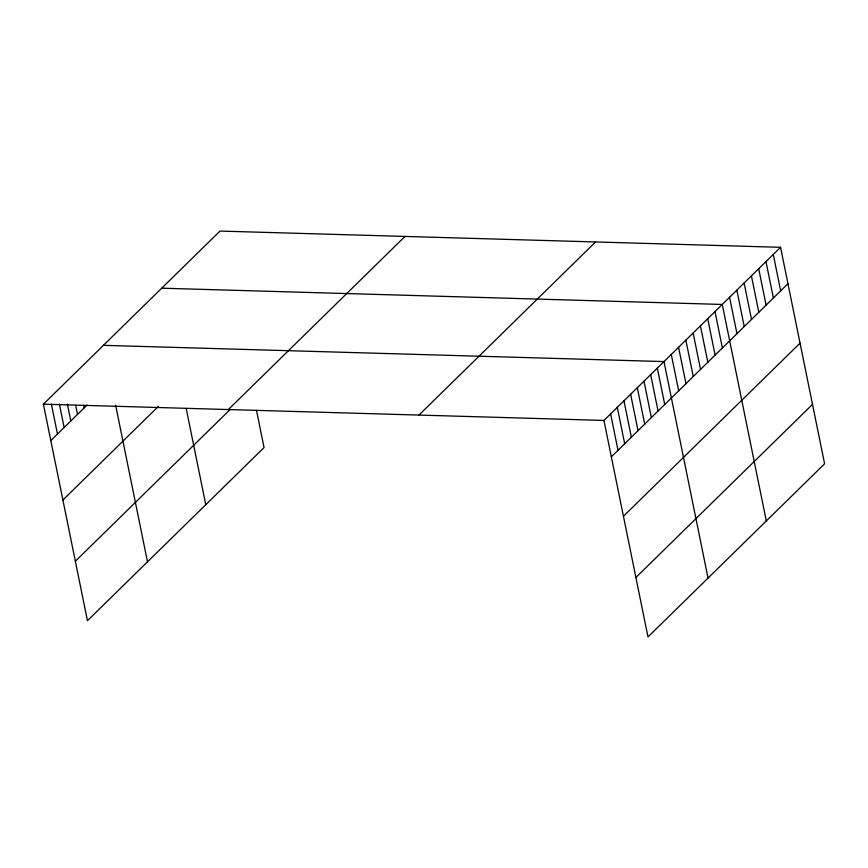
<?xml version="1.0" encoding="UTF-8"?>
<svg xmlns="http://www.w3.org/2000/svg" width="868" height="868" viewBox="0 0 868 868"><rect width="100%" height="100%" fill="white"/><g stroke="black" fill="none" stroke-linecap="round" stroke-linejoin="round"><path stroke-width="1.3" d="M256.494 410.423L264.056 447.562L87.451 620.685L43.4 404.184L220.005 231.072L780.549 247.315L824.6 463.816L647.995 636.928L603.944 420.438L780.549 247.315M50.8 440.575L87.017 405.074M62.897 500.011L158.453 406.332M228.382 409.555L404.987 236.432M75.353 561.249L230.107 409.555M418.962 415.078L595.578 241.955M611.343 456.818L787.96 283.706M623.441 516.254L800.046 343.142M635.897 577.491L812.502 404.379M161.73 288.198L722.274 304.451L766.314 520.941M103.444 345.334L663.987 361.576L708.038 578.066M43.4 404.184L603.944 420.438M773.269 254.454L780.668 290.845M765.988 261.604L773.388 297.984M758.697 268.744L766.097 305.124M751.417 275.883L758.816 312.263M744.126 283.022L751.525 319.402M736.845 290.162L744.245 326.542M729.554 297.301L736.965 333.692M714.993 311.59L722.393 347.97M707.702 318.73L715.102 355.11M700.422 325.869L707.821 362.249M693.131 333.008L700.53 369.388M685.85 340.147L693.25 376.538M678.559 347.287L685.97 383.678M671.279 354.437L678.678 390.817M657.326 368.119L664.725 404.499M650.653 374.651L658.053 411.031M643.98 381.193L651.38 417.573M637.307 387.736L644.707 424.116M630.635 394.278L638.034 430.658M623.962 400.81L631.361 437.201M617.289 407.352L624.689 443.732M610.616 413.895L618.016 450.275M186.208 408.513L205.77 504.699M115.639 405.237L147.495 561.824M83.632 405.269L84.163 407.873M75.635 405.313L77.491 414.416M67.379 404.065L70.818 420.947M59.382 404.108L64.145 427.49M51.396 404.141L57.472 434.033"/></g></svg>
